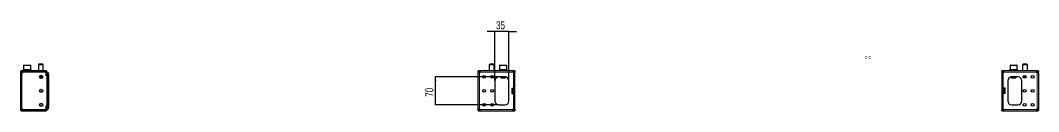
# Model space of a CAD drawing. Header units: millimetres. Extents: x -438 to 4742, y -570 to 658.
# Drawn here: x 2198 to 4742, y 195 to 420 of the extents above; entities that cross this region are included whole.
import ezdxf

# ---------------------------------------------------------------- set-up
doc = ezdxf.new("R2010")
doc.units = ezdxf.units.MM
doc.layers.add('FORMAT', color=7, linetype='Continuous')
doc.styles.add('SLDTEXTSTYLE0', font='TXT', dxfattribs={"width": 0.75})
doc.dimstyles.new('SLDDIMSTYLE0', dxfattribs={"dimtxt": 20, "dimasz": 10, "dimexe": 0, "dimexo": 0.0625, "dimgap": 5, "dimtad": 2, "dimdec": 1, "dimrnd": 1e-09, "dimzin": 12, "dimdsep": 46, "dimtxsty": 'SLDTEXTSTYLE0', "dimsah": 1, "dimcen": 0.09, "dimadec": 0, "dimazin": 3, "dimtfac": 1, "dimtofl": 0, "dimtmove": 0, "dimatfit": 3, "dimfxl": 0, "dimfrac": 2, "dimtolj": 1, "dimtzin": 12, "dimarcsym": 0})
doc.dimstyles.new('SLDDIMSTYLE1', dxfattribs={"dimtxt": 20, "dimasz": 10, "dimexe": 0, "dimexo": 0.0625, "dimgap": 5, "dimtad": 2, "dimdec": 1, "dimrnd": 1e-09, "dimzin": 12, "dimdsep": 46, "dimtxsty": 'SLDTEXTSTYLE0', "dimsah": 1, "dimcen": 0.09, "dimadec": 0, "dimazin": 3, "dimtfac": 1, "dimtmove": 0, "dimatfit": 0, "dimfxl": 0, "dimfrac": 2, "dimtolj": 1, "dimtzin": 12, "dimarcsym": 0})

# ---------------------------------------------------------------- blocks, each defined once
blk = doc.blocks.new('_D_9')
at = {"layer": 'FORMAT'}
for p, q in [((3383.7, 393.4), (3364.5, 393.4)), ((3383.7, 270), (3383.7, 394.4)), ((3418.7, 393.4), (3383.7, 393.4)), ((3418.7, 270), (3418.7, 394.4)), ((3418.7, 393.4), (3438, 393.4))]:
    blk.add_line(p, q, dxfattribs=at)
for points in [[(3383.7, 393.4), (3373.7, 395), (3373.7, 391.9)], [(3418.7, 393.4), (3428.7, 391.9), (3428.7, 395)]]:
    blk.add_solid(points, dxfattribs=at)
at = {"layer": 'FORMAT', "insert": (3386.5, 419.2), "char_height": 20, "attachment_point": 1, "style": 'SLDTEXTSTYLE0'}
blk.add_mtext('35', dxfattribs=at)
blk = doc.blocks.new('_D_10')
at = {"layer": 'FORMAT'}
for p, q in [((3393.7, 279.9), (3234.7, 279.9)), ((3235.7, 209.9), (3235.7, 279.9)), ((3393.7, 209.9), (3234.7, 209.9))]:
    blk.add_line(p, q, dxfattribs=at)
for points in [[(3235.7, 279.9), (3234.2, 269.9), (3237.3, 269.9)], [(3235.7, 209.9), (3237.3, 219.9), (3234.2, 219.9)]]:
    blk.add_solid(points, dxfattribs=at)
at = {"layer": 'FORMAT', "insert": (3210, 230.2), "char_height": 20, "attachment_point": 1, "rotation": 90, "style": 'SLDTEXTSTYLE0'}
blk.add_mtext('70', dxfattribs=at)

msp = doc.modelspace()

# ---------------------------------------------------------------- linework, layer by layer
at = {"color": 7, "linetype": 'Continuous', "lineweight": 25}
for p, q in [((2206.45, 308.45), (2206.45, 297.45)), ((2207.45, 309.45), (2223.45, 309.45)), ((2224.45, 297.45), (2224.45, 308.45)), ((2244.53, 311.45), (2243.45, 310.37)), ((2243.45, 310.37), (2243.45, 294.95)), ((2255.45, 310.37), (2243.45, 310.37)), ((2254.38, 311.45), (2244.53, 311.45)), ((2255.45, 310.37), (2254.38, 311.45)), ((2255.45, 294.95), (2255.45, 310.37)), ((3370.82, 311.45), (3369.74, 310.37)), ((3369.74, 310.37), (3369.74, 294.95)), ((3381.74, 310.37), (3369.74, 310.37)), ((3380.67, 311.45), (3370.82, 311.45)), ((3381.74, 310.37), (3380.67, 311.45)), ((3381.74, 294.95), (3381.74, 310.37)), ((3395.24, 308.45), (3395.24, 297.45)), ((3396.24, 309.45), (3404.63, 309.45)), ((3404.63, 309.45), (3412.24, 309.45)), ((3413.24, 297.45), (3413.24, 308.45)), ((4670.24, 308.45), (4670.24, 297.45)), ((4671.24, 309.45), (4679.58, 309.45)), ((4679.58, 309.45), (4687.24, 309.45)), ((4688.24, 297.45), (4688.24, 308.45)), ((4702.82, 311.45), (4701.74, 310.37)), ((4701.74, 310.37), (4701.74, 294.95)), ((4713.74, 310.37), (4701.74, 310.37)), ((4712.67, 311.45), (4702.82, 311.45)), ((4713.74, 310.37), (4712.67, 311.45)), ((4713.74, 294.95), (4713.74, 310.37)), ((2198.45, 291.45), (2198.45, 290.23)), ((2200.95, 291.45), (2198.45, 291.45)), ((2198.45, 290.23), (2198.45, 199.67)), ((2200.95, 290.23), (2198.45, 290.23)), ((2200.95, 291.45), (2200.95, 290.23)), ((2201.95, 292.45), (2201.95, 294.95)), ((2204.35, 294.95), (2201.95, 294.95)), ((2204.36, 292.45), (2201.95, 292.45)), ((2204.35, 294.95), (2204.35, 292.45)), ((2204.35, 294.95), (2205.35, 294.95)), ((2205.35, 292.45), (2204.35, 292.45)), ((2205.2, 297.45), (2205.2, 296.45)), ((2205.2, 297.45), (2205.21, 297.45)), ((2205.2, 296.45), (2205.21, 296.45)), ((2205.21, 297.45), (2205.21, 297.2)), ((2206, 297.45), (2205.21, 297.45)), ((2205.21, 296.45), (2205.21, 296.7)), ((2206, 296.45), (2205.21, 296.45)), ((2261.95, 294.95), (2205.35, 294.95)), ((2205.35, 292.45), (2261.95, 292.45)), ((2205.38, 292.35), (2260.35, 292.35)), ((2206, 297.45), (2206.1, 297.45)), ((2206, 296.45), (2206.1, 296.45)), ((2206.1, 297.45), (2206.1, 297.2)), ((2208.24, 297.45), (2206.1, 297.45)), ((2206.1, 296.45), (2206.1, 296.7)), ((2208.24, 296.45), (2206.1, 296.45)), ((2208.24, 297.45), (2208.42, 297.45)), ((2208.24, 296.45), (2208.42, 296.45)), ((2208.42, 297.45), (2208.42, 297.2)), ((2211.58, 297.45), (2208.42, 297.45)), ((2208.42, 296.45), (2208.42, 296.7)), ((2211.58, 296.45), (2208.42, 296.45)), ((2209.45, 296.45), (2209.45, 294.95)), ((2211.58, 297.45), (2211.81, 297.45)), ((2211.58, 296.45), (2211.81, 296.45)), ((2211.81, 297.45), (2211.81, 297.2)), ((2215.5, 297.45), (2211.81, 297.45)), ((2211.81, 296.45), (2211.81, 296.7)), ((2215.5, 296.45), (2211.81, 296.45)), ((2215.5, 297.45), (2215.59, 297.45)), ((2215.5, 296.45), (2215.68, 296.45)), ((2215.68, 296.45), (2215.75, 296.45)), ((2215.72, 297.45), (2215.75, 297.45)), ((2215.75, 297.45), (2215.75, 297.2)), ((2219.42, 297.45), (2215.75, 297.45)), ((2215.75, 296.45), (2215.75, 296.7)), ((2219.42, 296.45), (2215.75, 296.45)), ((2219.42, 297.45), (2219.65, 297.45)), ((2219.42, 296.45), (2219.65, 296.45)), ((2219.65, 297.45), (2219.65, 297.2)), ((2222.74, 297.45), (2219.65, 297.45)), ((2219.65, 296.45), (2219.65, 296.7)), ((2222.74, 296.45), (2219.65, 296.45)), ((2221.45, 294.95), (2221.45, 296.45)), ((2222.74, 297.45), (2222.91, 297.45)), ((2222.74, 296.45), (2222.91, 296.45)), ((2222.91, 297.45), (2222.91, 297.2)), ((2224.94, 297.45), (2222.91, 297.45)), ((2222.91, 296.45), (2222.91, 296.7)), ((2224.94, 296.45), (2222.91, 296.45)), ((2224.94, 297.45), (2225.03, 297.45)), ((2224.94, 296.45), (2225.03, 296.45)), ((2225.03, 297.45), (2225.03, 297.2)), ((2225.7, 297.45), (2225.03, 297.45)), ((2225.03, 296.45), (2225.03, 296.7)), ((2225.7, 296.45), (2225.03, 296.45)), ((2225.7, 296.45), (2225.7, 297.45)), ((2239.2, 292.45), (2239.2, 292.35)), ((2239.49, 292.45), (2239.49, 292.35)), ((2241.18, 292.45), (2241.18, 292.35)), ((2244.13, 292.45), (2244.13, 292.35)), ((2247.89, 292.45), (2247.89, 292.35)), ((2251.88, 292.45), (2251.88, 292.35)), ((2255.51, 292.45), (2255.51, 292.35)), ((2258.21, 292.45), (2258.21, 292.35)), ((2259.58, 292.45), (2259.58, 292.35)), ((2259.7, 292.35), (2259.7, 292.45)), ((2262.85, 282.85), (2262.85, 289.85)), ((2262.85, 284.43), (2262.95, 284.21)), ((2265.45, 282.85), (2262.85, 282.85)), ((2262.95, 291.45), (2262.95, 283.5)), ((2265.45, 283.5), (2262.95, 283.5)), ((2265.45, 291.45), (2265.45, 283.5)), ((2265.45, 291.2), (2265.65, 291.2)), ((2265.45, 201.47), (2265.45, 288.92)), ((2265.45, 282.85), (2265.45, 207.05)), ((2265.65, 291.2), (2267.34, 290.74)), ((2265.65, 202.1), (2265.65, 288.3)), ((2268.45, 287.85), (2268.45, 289.3)), ((2268.45, 287.85), (2268.45, 213.4)), ((3341.74, 292.45), (3341.74, 294.95)), ((3341.74, 294.95), (3342.85, 294.95)), ((3342.85, 292.45), (3341.74, 292.45)), ((3341.74, 292.45), (3341.74, 292.35)), ((3341.74, 292.35), (3344.24, 292.35)), ((3341.74, 291.74), (3341.74, 292.35)), ((3341.74, 291.74), (3341.74, 289.67)), ((3341.74, 200.22), (3341.74, 289.67)), ((3341.74, 289.67), (3342.83, 289.67)), ((3346.57, 294.95), (3342.85, 294.95)), ((3346.57, 292.45), (3342.85, 292.45)), ((3344.24, 292.35), (3344.24, 291.74)), ((3344.24, 291.74), (3344.24, 289.92)), ((3428.91, 294.95), (3346.57, 294.95)), ((3346.57, 294.95), (3346.57, 292.73)), ((3408.74, 279.95), (3393.74, 279.95)), ((3393.99, 297.45), (3393.99, 296.45)), ((3393.99, 297.45), (3394, 297.45)), ((3393.99, 296.45), (3394, 296.45)), ((3394, 297.45), (3394, 297.2)), ((3394.83, 297.45), (3394, 297.45)), ((3394, 296.45), (3394, 296.7)), ((3394.83, 296.45), (3394, 296.45)), ((3394.83, 297.45), (3394.93, 297.45)), ((3394.83, 296.45), (3394.93, 296.45)), ((3394.93, 297.45), (3394.93, 297.2)), ((3397.09, 297.45), (3394.93, 297.45)), ((3394.93, 296.45), (3394.93, 296.7)), ((3397.09, 296.45), (3394.93, 296.45)), ((3395.41, 279.85), (3395.39, 279.85)), ((3395.41, 279.85), (3395.41, 279.85)), ((3395.51, 279.85), (3395.41, 279.85)), ((3395.51, 279.95), (3395.51, 279.85)), ((3398.77, 279.85), (3395.51, 279.85)), ((3397.09, 297.45), (3397.27, 297.45)), ((3397.09, 296.45), (3397.27, 296.45)), ((3397.27, 297.45), (3397.27, 297.2)), ((3400.45, 297.45), (3397.27, 297.45)), ((3397.27, 296.45), (3397.27, 296.7)), ((3400.45, 296.45), (3397.27, 296.45)), ((3398.24, 296.45), (3398.24, 294.95)), ((3398.24, 279.85), (3398.24, 278.52)), ((3398.77, 279.85), (3400.67, 279.85)), ((3400.45, 297.45), (3400.68, 297.45)), ((3400.45, 296.45), (3400.68, 296.45)), ((3401.22, 279.85), (3400.67, 279.85)), ((3400.68, 297.45), (3400.68, 297.2)), ((3404.38, 297.45), (3400.68, 297.45)), ((3400.68, 296.45), (3400.68, 296.7)), ((3404.38, 296.45), (3400.68, 296.45)), ((3407.26, 279.85), (3401.22, 279.85)), ((3404.38, 297.45), (3404.68, 297.45)), ((3404.38, 297.45), (3404.46, 297.45)), ((3404.38, 296.45), (3404.53, 296.45)), ((3404.53, 296.45), (3404.63, 296.45)), ((3404.58, 297.45), (3404.63, 297.45)), ((3404.63, 297.45), (3404.63, 297.2)), ((3408.29, 297.45), (3404.63, 297.45)), ((3404.63, 296.45), (3404.63, 296.7)), ((3408.29, 296.45), (3404.63, 296.45)), ((3407.81, 279.85), (3407.26, 279.85)), ((3407.81, 279.85), (3409.71, 279.85)), ((3408.29, 297.45), (3408.52, 297.45)), ((3408.29, 296.45), (3408.52, 296.45)), ((3408.52, 297.45), (3408.52, 297.2)), ((3411.59, 297.45), (3408.52, 297.45)), ((3408.52, 296.45), (3408.52, 296.7)), ((3411.59, 296.45), (3408.52, 296.45)), ((3410.15, 279.85), (3409.71, 279.85)), ((3410.24, 294.95), (3410.24, 296.45)), ((3410.24, 278.52), (3410.24, 279.83)), ((3411.59, 297.45), (3411.76, 297.45)), ((3411.59, 296.45), (3411.76, 296.45)), ((3411.76, 297.45), (3411.76, 297.2)), ((3413.76, 297.45), (3411.76, 297.45)), ((3411.76, 296.45), (3411.76, 296.7)), ((3413.76, 296.45), (3411.76, 296.45)), ((3413.76, 297.45), (3413.85, 297.45)), ((3413.76, 296.45), (3413.85, 296.45)), ((3413.85, 297.45), (3413.85, 297.2)), ((3414.49, 297.45), (3413.85, 297.45)), ((3413.85, 296.45), (3413.85, 296.7)), ((3414.49, 296.45), (3413.85, 296.45)), ((3414.49, 296.45), (3414.49, 297.45)), ((3428.91, 294.95), (3428.91, 292.45)), ((3432.63, 294.95), (3428.91, 294.95)), ((3432.63, 292.45), (3428.91, 292.45)), ((3431.24, 292.35), (3433.74, 292.35)), ((3431.24, 291.74), (3431.24, 292.35)), ((3431.24, 289.9), (3431.24, 291.74)), ((3432.63, 294.95), (3433.74, 294.95)), ((3433.74, 292.45), (3432.63, 292.45)), ((3433.74, 294.95), (3433.74, 292.45)), ((3433.74, 292.35), (3433.74, 292.45)), ((3433.74, 292.35), (3433.74, 291.74)), ((3433.74, 289.67), (3433.74, 291.74)), ((3433.74, 251.95), (3433.74, 289.67)), ((4649.74, 292.45), (4649.74, 294.95)), ((4649.74, 294.95), (4650.85, 294.95)), ((4650.85, 292.45), (4649.74, 292.45)), ((4649.74, 292.45), (4649.74, 292.35)), ((4649.74, 292.35), (4652.24, 292.35)), ((4649.74, 291.74), (4649.74, 292.35)), ((4649.74, 291.74), (4649.74, 289.67)), ((4649.74, 289.67), (4650.83, 289.67)), ((4649.74, 289.67), (4649.74, 251.95)), ((4654.57, 294.95), (4650.85, 294.95)), ((4654.57, 292.45), (4650.85, 292.45)), ((4652.24, 292.35), (4652.24, 291.74)), ((4652.24, 291.74), (4652.24, 289.92)), ((4654.57, 294.95), (4654.57, 292.73)), ((4736.91, 294.95), (4654.57, 294.95)), ((4668.99, 297.45), (4668.99, 296.45)), ((4668.99, 297.45), (4669, 297.45)), ((4668.99, 296.45), (4669, 296.45)), ((4669, 297.45), (4669, 297.2)), ((4669.83, 297.45), (4669, 297.45)), ((4669, 296.45), (4669, 296.7)), ((4669.83, 296.45), (4669, 296.45)), ((4669.83, 297.45), (4669.93, 297.45)), ((4669.83, 296.45), (4669.93, 296.45)), ((4669.93, 297.45), (4669.93, 297.2)), ((4672.1, 297.45), (4669.93, 297.45)), ((4669.93, 296.45), (4669.93, 296.7)), ((4672.1, 296.45), (4669.93, 296.45)), ((4672.1, 297.45), (4672.28, 297.45)), ((4672.1, 296.45), (4672.28, 296.45)), ((4672.28, 297.45), (4672.28, 297.2)), ((4675.45, 297.45), (4672.28, 297.45)), ((4672.28, 296.45), (4672.28, 296.7)), ((4675.45, 296.45), (4672.28, 296.45)), ((4673.24, 296.45), (4673.24, 294.95)), ((4673.24, 279.83), (4673.24, 278.52)), ((4673.77, 279.85), (4673.33, 279.85)), ((4673.77, 279.85), (4675.67, 279.85)), ((4689.74, 279.95), (4674.74, 279.95)), ((4675.45, 297.45), (4675.69, 297.45)), ((4675.45, 296.45), (4675.69, 296.45)), ((4676.22, 279.85), (4675.67, 279.85)), ((4675.69, 297.45), (4675.69, 297.2)), ((4679.39, 297.45), (4675.69, 297.45)), ((4675.69, 296.45), (4675.69, 296.7)), ((4679.39, 296.45), (4675.69, 296.45)), ((4682.26, 279.85), (4676.22, 279.85)), ((4679.39, 297.45), (4679.62, 297.45)), ((4679.39, 297.45), (4679.46, 297.45)), ((4679.39, 296.45), (4679.54, 296.45)), ((4679.54, 296.45), (4679.64, 296.45)), ((4679.59, 297.45), (4679.64, 297.45)), ((4679.64, 297.45), (4679.64, 297.2)), ((4683.3, 297.45), (4679.64, 297.45)), ((4679.64, 296.45), (4679.64, 296.7)), ((4683.3, 296.45), (4679.64, 296.45)), ((4682.81, 279.85), (4682.26, 279.85)), ((4682.81, 279.85), (4684.71, 279.85)), ((4683.3, 297.45), (4683.53, 297.45)), ((4683.3, 296.45), (4683.53, 296.45)), ((4683.53, 297.45), (4683.53, 297.2)), ((4686.59, 297.45), (4683.53, 297.45)), ((4683.53, 296.45), (4683.53, 296.7)), ((4686.59, 296.45), (4683.53, 296.45)), ((4687.97, 279.85), (4684.71, 279.85)), ((4685.24, 294.95), (4685.24, 296.45)), ((4685.24, 278.52), (4685.24, 279.85)), ((4686.59, 297.45), (4686.76, 297.45)), ((4686.59, 296.45), (4686.76, 296.45)), ((4686.76, 297.45), (4686.76, 297.2)), ((4688.76, 297.45), (4686.76, 297.45)), ((4686.76, 296.45), (4686.76, 296.7)), ((4688.76, 296.45), (4686.76, 296.45)), ((4687.97, 279.85), (4687.97, 279.95)), ((4688.07, 279.85), (4687.97, 279.85)), ((4688.09, 279.85), (4688.07, 279.85)), ((4688.07, 279.85), (4688.07, 279.85)), ((4688.76, 297.45), (4688.85, 297.45)), ((4688.76, 296.45), (4688.85, 296.45)), ((4688.85, 297.45), (4688.85, 297.2)), ((4689.49, 297.45), (4688.85, 297.45)), ((4688.85, 296.45), (4688.85, 296.7)), ((4689.49, 296.45), (4688.85, 296.45)), ((4689.49, 296.45), (4689.49, 297.45)), ((4736.91, 292.45), (4736.91, 294.95)), ((4740.63, 294.95), (4736.91, 294.95)), ((4740.63, 292.45), (4736.91, 292.45)), ((4739.24, 292.35), (4741.74, 292.35)), ((4739.24, 291.74), (4739.24, 292.35)), ((4739.24, 289.9), (4739.24, 291.74)), ((4740.63, 294.95), (4741.74, 294.95)), ((4741.74, 292.45), (4740.63, 292.45)), ((4741.74, 294.95), (4741.74, 292.45)), ((4741.74, 292.35), (4741.74, 292.45)), ((4741.74, 292.35), (4741.74, 291.74)), ((4741.74, 289.67), (4741.74, 291.74)), ((4741.74, 289.67), (4741.74, 200.22)), ((2254.42, 279.45), (2246.48, 279.45)), ((3380.2, 279.45), (3373.28, 279.45)), ((3383.74, 269.95), (3383.74, 219.95)), ((3398.24, 278.52), (3399.32, 277.45)), ((3398.24, 278.52), (3404.53, 278.52)), ((3399.32, 277.45), (3404.48, 277.45)), ((3404.48, 277.45), (3409.17, 277.45)), ((3404.53, 278.52), (3410.24, 278.52)), ((3409.17, 277.45), (3410.24, 278.52)), ((3418.74, 219.95), (3418.74, 269.95)), ((4664.74, 269.95), (4664.74, 219.95)), ((4673.24, 278.52), (4674.32, 277.45)), ((4673.24, 278.52), (4679.49, 278.52)), ((4674.32, 277.45), (4679.45, 277.45)), ((4679.45, 277.45), (4684.17, 277.45)), ((4679.49, 278.52), (4685.24, 278.52)), ((4684.17, 277.45), (4685.24, 278.52)), ((4699.74, 219.95), (4699.74, 269.95)), ((4710.2, 279.45), (4703.28, 279.45)), ((3425.74, 251.95), (3430.24, 251.95)), ((3425.74, 251.95), (3425.74, 237.95)), ((3425.74, 237.95), (3430.24, 237.95)), ((3433.74, 251.95), (3430.24, 251.95)), ((3430.24, 237.95), (3433.74, 237.95)), ((3431.24, 237.95), (3431.24, 251.95)), ((3433.74, 237.95), (3433.74, 251.95)), ((3433.74, 200.22), (3433.74, 237.95)), ((4653.24, 251.95), (4649.74, 251.95)), ((4649.74, 251.95), (4649.74, 237.95)), ((4649.74, 237.95), (4653.24, 237.95)), ((4649.74, 237.95), (4649.74, 200.22)), ((4652.24, 251.95), (4652.24, 237.95)), ((4657.74, 251.95), (4653.24, 251.95)), ((4657.74, 237.95), (4653.24, 237.95)), ((4657.74, 237.95), (4657.74, 251.95)), ((2262.85, 207.05), (2265.45, 207.05)), ((2262.85, 200.05), (2262.85, 207.05)), ((2262.85, 205.97), (2262.95, 206.18)), ((2262.95, 206.4), (2262.95, 198.45)), ((2265.45, 206.4), (2262.95, 206.4)), ((2265.45, 206.4), (2265.45, 198.45)), ((2268.45, 213.4), (2268.45, 205.2)), ((2268.65, 211.45), (2268.45, 211.45)), ((2268.65, 211.42), (2268.45, 211.42)), ((2268.65, 211.4), (2268.45, 211.4)), ((2268.65, 207.2), (2268.45, 207.2)), ((2268.65, 207.14), (2268.45, 207.14)), ((2268.45, 205.2), (2268.45, 202.55)), ((2268.65, 210.96), (2268.65, 207.64)), ((3393.74, 209.95), (3408.74, 209.95)), ((4674.74, 209.95), (4689.74, 209.95)), ((2198.45, 199.67), (2200.95, 199.67)), ((2198.45, 199.67), (2198.45, 198.45)), ((2198.45, 198.45), (2200.95, 198.45)), ((2200.95, 199.67), (2200.95, 198.45)), ((2201.95, 194.95), (2201.95, 197.45)), ((2201.95, 197.45), (2204.35, 197.45)), ((2201.95, 194.95), (2204.35, 194.95)), ((2204.35, 197.45), (2204.35, 194.95)), ((2204.35, 197.45), (2205.35, 197.45)), ((2205.35, 194.95), (2204.35, 194.95)), ((2261.95, 197.45), (2205.35, 197.45)), ((2205.35, 194.95), (2261.95, 194.95)), ((2260.35, 197.55), (2205.38, 197.55)), ((2265.65, 199.2), (2265.45, 199.2)), ((2267.34, 199.65), (2265.65, 199.2)), ((2268.45, 201.1), (2268.45, 202.55)), ((3341.74, 200.22), (3341.74, 198.16)), ((3341.74, 197.55), (3341.74, 198.16)), ((3344.24, 197.55), (3341.74, 197.55)), ((3341.74, 197.55), (3341.74, 197.45)), ((3341.74, 194.95), (3341.74, 197.45)), ((3341.74, 197.45), (3342.85, 197.45)), ((3342.85, 194.95), (3341.74, 194.95)), ((3342.85, 197.45), (3346.57, 197.45)), ((3342.85, 194.95), (3346.57, 194.95)), ((3344.24, 200), (3344.24, 198.16)), ((3344.24, 198.16), (3344.24, 197.55)), ((3346.57, 197.45), (3346.57, 194.95)), ((3346.57, 194.95), (3428.91, 194.95)), ((3428.91, 197.45), (3432.63, 197.45)), ((3428.91, 194.95), (3428.91, 197.16)), ((3428.91, 194.95), (3432.63, 194.95)), ((3431.24, 198.16), (3431.24, 199.98)), ((3431.24, 197.55), (3431.24, 198.16)), ((3433.74, 197.55), (3431.24, 197.55)), ((3432.63, 197.45), (3433.74, 197.45)), ((3433.74, 194.95), (3432.63, 194.95)), ((3433.74, 200.22), (3432.65, 200.22)), ((3433.74, 198.16), (3433.74, 200.22)), ((3433.74, 198.16), (3433.74, 197.55)), ((3433.74, 197.45), (3433.74, 197.55)), ((3433.74, 197.45), (3433.74, 194.95)), ((4649.74, 200.22), (4649.74, 198.16)), ((4649.74, 197.55), (4649.74, 198.16)), ((4652.24, 197.55), (4649.74, 197.55)), ((4649.74, 197.55), (4649.74, 197.45)), ((4649.74, 194.95), (4649.74, 197.45)), ((4649.74, 197.45), (4650.85, 197.45)), ((4650.85, 194.95), (4649.74, 194.95)), ((4650.85, 197.45), (4654.57, 197.45)), ((4650.85, 194.95), (4654.57, 194.95)), ((4652.24, 200), (4652.24, 198.16)), ((4652.24, 198.16), (4652.24, 197.55)), ((4654.57, 194.95), (4654.57, 197.45)), ((4654.57, 194.95), (4736.91, 194.95)), ((4736.91, 197.45), (4740.63, 197.45)), ((4736.91, 194.95), (4736.91, 197.16)), ((4736.91, 194.95), (4740.63, 194.95)), ((4739.24, 198.16), (4739.24, 199.98)), ((4739.24, 197.55), (4739.24, 198.16)), ((4741.74, 197.55), (4739.24, 197.55)), ((4740.63, 197.45), (4741.74, 197.45)), ((4741.74, 194.95), (4740.63, 194.95)), ((4741.74, 200.22), (4740.65, 200.22)), ((4741.74, 198.16), (4741.74, 200.22)), ((4741.74, 198.16), (4741.74, 197.55)), ((4741.74, 197.45), (4741.74, 197.55)), ((4741.74, 197.45), (4741.74, 194.95))]:
    msp.add_line(p, q, dxfattribs=at)
at = {"color": 8, "linetype": 'Continuous', "lineweight": 18}
for p, q in [((2224.45, 308.45), (2206.45, 308.45)), ((3404.68, 308.45), (3395.24, 308.45)), ((3413.24, 308.45), (3404.68, 308.45)), ((4679.62, 308.45), (4670.24, 308.45)), ((4688.24, 308.45), (4679.62, 308.45)), ((2201.95, 289.67), (2201.95, 200.22)), ((2205.35, 294.95), (2205.35, 292.45)), ((2246.48, 280.45), (2254.42, 280.45)), ((2261.95, 292.45), (2261.95, 294.95)), ((2262.95, 291.45), (2265.45, 291.45)), ((2265.26, 282.85), (2265.26, 283.5)), ((2267.34, 287.85), (2265.65, 288.3)), ((2267.34, 202.55), (2267.34, 287.85)), ((2268.45, 287.85), (2267.34, 287.85)), ((3344.24, 291.74), (3341.74, 291.74)), ((3342.85, 294.95), (3342.85, 292.45)), ((3344.24, 291.45), (3346.33, 291.45)), ((3345.24, 199.67), (3345.24, 290.23)), ((3429.15, 291.45), (3346.33, 291.45)), ((3373.28, 280.45), (3380.2, 280.45)), ((3400.67, 279.95), (3400.67, 279.85)), ((3401.22, 279.95), (3401.22, 279.85)), ((3407.26, 279.95), (3407.26, 279.85)), ((3407.81, 279.95), (3407.81, 279.85)), ((3429.15, 291.45), (3431.24, 291.45)), ((3430.24, 251.95), (3430.24, 290.23)), ((3433.74, 291.74), (3431.24, 291.74)), ((3432.63, 292.45), (3432.63, 294.95)), ((4652.24, 291.74), (4649.74, 291.74)), ((4650.85, 294.95), (4650.85, 292.45)), ((4652.24, 291.45), (4654.33, 291.45)), ((4653.24, 290.23), (4653.24, 251.95)), ((4654.33, 291.45), (4737.15, 291.45)), ((4675.67, 279.95), (4675.67, 279.85)), ((4676.22, 279.95), (4676.22, 279.85)), ((4682.26, 279.95), (4682.26, 279.85)), ((4682.81, 279.95), (4682.81, 279.85)), ((4703.28, 280.45), (4710.2, 280.45)), ((4737.15, 291.45), (4739.24, 291.45)), ((4738.24, 290.23), (4738.24, 199.67)), ((4741.74, 291.74), (4739.24, 291.74)), ((4740.63, 292.45), (4740.63, 294.95)), ((3429.04, 237.95), (3429.04, 251.95)), ((3429.24, 251.95), (3429.24, 237.95)), ((3429.35, 237.95), (3429.35, 251.95)), ((3429.55, 251.95), (3429.55, 237.95)), ((3430.24, 199.67), (3430.24, 237.95)), ((3430.43, 237.95), (3430.43, 251.95)), ((3430.63, 251.95), (3430.63, 237.95)), ((3430.74, 237.95), (3430.74, 251.95)), ((3430.94, 251.95), (3430.94, 237.95)), ((4652.54, 237.95), (4652.54, 251.95)), ((4652.74, 251.95), (4652.74, 237.95)), ((4652.85, 237.95), (4652.85, 251.95)), ((4653.05, 251.95), (4653.05, 237.95)), ((4653.24, 237.95), (4653.24, 199.67)), ((4653.93, 237.95), (4653.93, 251.95)), ((4654.13, 251.95), (4654.13, 237.95)), ((4654.24, 237.95), (4654.24, 251.95)), ((4654.44, 251.95), (4654.44, 237.95)), ((2265.26, 206.4), (2265.26, 207.05)), ((2268.65, 210.96), (2268.45, 210.96)), ((2268.65, 207.64), (2268.45, 207.64)), ((2205.35, 197.45), (2205.35, 194.95)), ((2261.95, 197.45), (2261.95, 194.95)), ((2262.95, 198.45), (2265.45, 198.45)), ((2265.65, 202.1), (2267.34, 202.55)), ((2267.34, 202.55), (2268.45, 202.55)), ((3341.74, 198.16), (3344.24, 198.16)), ((3342.85, 197.45), (3342.85, 194.95)), ((3346.33, 198.45), (3344.24, 198.45)), ((3429.15, 198.45), (3346.33, 198.45)), ((3431.24, 198.45), (3429.15, 198.45)), ((3431.24, 198.16), (3433.74, 198.16)), ((3432.63, 194.95), (3432.63, 197.45)), ((4649.74, 198.16), (4652.24, 198.16)), ((4650.85, 197.45), (4650.85, 194.95)), ((4654.33, 198.45), (4652.24, 198.45)), ((4654.33, 198.45), (4737.15, 198.45)), ((4739.24, 198.45), (4737.15, 198.45)), ((4739.24, 198.16), (4741.74, 198.16)), ((4740.63, 194.95), (4740.63, 197.45))]:
    msp.add_line(p, q, dxfattribs=at)
at = {"color": 7, "linetype": 'Continuous', "lineweight": 25}
for centre, radius in [((2250.45, 279.95), 4), ((3356.74, 279.95), 3.5), ((3376.74, 279.95), 3.5), ((4706.74, 279.95), 3.5), ((4726.74, 279.95), 3.5), ((2250.45, 244.95), 4), ((2250.45, 244.95), 3.5), ((3356.74, 244.95), 3.5), ((3376.74, 244.95), 3.5), ((4706.74, 244.95), 3.5), ((4726.74, 244.95), 3.5), ((2250.45, 209.95), 4), ((2250.45, 209.95), 3.5), ((3356.74, 209.95), 3.5), ((3376.74, 209.95), 3.5), ((4706.74, 209.95), 3.5), ((4726.74, 209.95), 3.5)]:
    msp.add_circle(centre, radius, dxfattribs=at)
for centre, radius, start, end in [((2207.45, 308.45), 1, 90, 180), ((2223.45, 308.45), 1, 0, 90), ((3396.24, 308.45), 1, 90, 180), ((3412.24, 308.45), 1, 0, 90), ((4671.24, 308.45), 1, 90, 180), ((4687.24, 308.45), 1, 0, 90), ((2201.23, 293.1), 3.5, 281.89481, 337.11462), ((2205.38, 291.35), 1, 90, 157.11462), ((2208.1, 292.1), 0.35, 45.58469, 90), ((2222.8, 292.1), 0.35, 90, 134.41531), ((2260.35, 289.85), 2.5, 360, 90), ((2261.95, 291.45), 3.5, 0, 90), ((2261.95, 291.45), 1, 0, 90), ((2266.95, 289.3), 1.5, 0, 75), ((3343.24, 293.1), 3.5, 304.8499, 331.87293), ((3393.74, 269.95), 10, 90, 180), ((3408.74, 269.95), 10, 0, 90), ((3432.24, 293.1), 3.5, 208.12707, 235.1501), ((4651.24, 293.1), 3.5, 304.8499, 331.87293), ((4674.74, 269.95), 10, 90, 180), ((4689.74, 269.95), 10, 0, 90), ((4740.24, 293.1), 3.5, 208.12707, 235.1501), ((2250.45, 279.95), 3.5, 188.21321, 351.78679), ((3393.74, 219.95), 10, 180, 270), ((3408.74, 219.95), 10, 270, 0), ((4674.74, 219.95), 10, 180, 270), ((4689.74, 219.95), 10, 270, 0), ((2201.23, 196.8), 3.5, 22.88538, 78.10519), ((2205.38, 198.55), 1, 202.88538, 270), ((2208.1, 197.8), 0.35, 270, 314.41531), ((2222.8, 197.8), 0.35, 225.58469, 270), ((2260.35, 200.05), 2.5, 270, 0), ((2261.95, 198.45), 3.5, 270, 360), ((2261.95, 198.45), 1, 270, 360), ((2266.95, 201.1), 1.5, 285, 0), ((3343.24, 196.8), 3.5, 28.12707, 55.1501), ((3432.24, 196.8), 3.5, 124.8499, 151.87293), ((4651.24, 196.8), 3.5, 28.12707, 55.1501), ((4740.24, 196.8), 3.5, 124.8499, 151.87293)]:
    msp.add_arc(centre, radius, start, end, dxfattribs=at)
for centre, major_axis, start_param, end_param in [((2254.06, 291.2), (11.57, -3.1), 0.0670375, 0.2530722), ((2254.06, 199.2), (11.57, 3.1), 6.0301131, 6.2161478)]:
    msp.add_ellipse(centre, major_axis=major_axis, ratio=0.2505628, start_param=start_param, end_param=end_param, dxfattribs=at)
at = {"color": 8, "linetype": 'Continuous', "lineweight": 18}
for centre, major_axis, start_param, end_param in [((2266.95, 287.74), (0.38, 3), 4.762686, 6.2664448), ((2266.95, 202.65), (-0.38, 3), 3.1583332, 4.662092)]:
    msp.add_ellipse(centre, major_axis=major_axis, ratio=0.1230384, start_param=start_param, end_param=end_param, dxfattribs=at)
at = {"color": 7, "linetype": 'Continuous', "lineweight": 25}
for points, knots in [([(2201.95, 294.95), (2201.66, 294.93), (2201.1, 294.89), (2200.2, 294.53), (2199.32, 293.86), (2198.6, 292.76), (2198.5, 291.89), (2198.45, 291.45)], [0, 0, 0, 0, 0.16069, 0.3013121, 0.5219513, 0.7535732, 1, 1, 1, 1]), ([(2198.45, 290.23), (2198.5, 290.1), (2198.59, 289.88), (2199.16, 289.69), (2199.76, 289.62), (2200.39, 289.6), (2201.14, 289.61), (2201.68, 289.65), (2201.95, 289.67)], [0, 0, 0, 0, 0.2541487, 0.4482127, 0.5749082, 0.7088724, 0.8504677, 1, 1, 1, 1]), ([(2201.95, 292.45), (2201.87, 292.44), (2201.71, 292.43), (2201.5, 292.35), (2201.34, 292.25), (2201.21, 292.12), (2201.1, 291.98), (2200.98, 291.75), (2200.96, 291.57), (2200.95, 291.45)], [0, 0, 0, 0, 0.15678647, 0.29080921, 0.40350058, 0.49729844, 0.60713276, 0.72618128, 1, 1, 1, 1]), ([(2200.95, 290.23), (2200.96, 290.1), (2200.99, 289.9), (2201.14, 289.69), (2201.27, 289.65), (2201.32, 289.63)], [0, 0, 0, 0, 0.4882324, 0.8197059, 1, 1, 1, 1]), ([(2205.21, 297.2), (2205.2, 297.24), (2205.2, 297.3), (2205.2, 297.38), (2205.2, 297.43), (2205.2, 297.45)], [0, 0, 0, 0, 0.4999808, 0.7499881, 1, 1, 1, 1]), ([(2205.2, 296.45), (2205.2, 296.47), (2205.2, 296.51), (2205.2, 296.59), (2205.2, 296.66), (2205.21, 296.7)], [0, 0, 0, 0, 0.2501401, 0.5002802, 1, 1, 1, 1]), ([(2206.1, 297.2), (2206.08, 297.24), (2206.06, 297.3), (2206.03, 297.38), (2206.01, 297.43), (2206, 297.45)], [0, 0, 0, 0, 0.49998083, 0.7499881, 1, 1, 1, 1]), ([(2206, 296.45), (2206.01, 296.47), (2206.03, 296.51), (2206.06, 296.59), (2206.08, 296.66), (2206.1, 296.7)], [0, 0, 0, 0, 0.2501401, 0.5002802, 1, 1, 1, 1]), ([(2208.42, 297.2), (2208.39, 297.24), (2208.34, 297.3), (2208.29, 297.38), (2208.26, 297.43), (2208.24, 297.45)], [0, 0, 0, 0, 0.49998083, 0.7499881, 1, 1, 1, 1]), ([(2208.24, 296.45), (2208.26, 296.47), (2208.29, 296.51), (2208.34, 296.59), (2208.39, 296.66), (2208.42, 296.7)], [0, 0, 0, 0, 0.2501401, 0.5002802, 1, 1, 1, 1]), ([(2211.81, 297.2), (2211.77, 297.24), (2211.71, 297.3), (2211.64, 297.38), (2211.6, 297.43), (2211.58, 297.45)], [0, 0, 0, 0, 0.4999808, 0.7499881, 1, 1, 1, 1]), ([(2211.58, 296.45), (2211.6, 296.47), (2211.64, 296.51), (2211.71, 296.59), (2211.77, 296.66), (2211.81, 296.7)], [0, 0, 0, 0, 0.2501401, 0.5002802, 1, 1, 1, 1]), ([(2215.75, 297.2), (2215.71, 297.24), (2215.65, 297.3), (2215.57, 297.38), (2215.52, 297.43), (2215.5, 297.45)], [0, 0, 0, 0, 0.49998083, 0.7499881, 1, 1, 1, 1]), ([(2215.5, 296.45), (2215.52, 296.47), (2215.57, 296.51), (2215.65, 296.59), (2215.71, 296.66), (2215.75, 296.7)], [0, 0, 0, 0, 0.2501401, 0.5002802, 1, 1, 1, 1]), ([(2215.75, 297.2), (2215.74, 297.27), (2215.72, 297.4), (2215.69, 297.43), (2215.68, 297.45)], [0, 0, 0, 0, 0.56179418, 1, 1, 1, 1]), ([(2215.75, 296.7), (2215.74, 296.62), (2215.72, 296.49), (2215.69, 296.46), (2215.68, 296.45)], [0, 0, 0, 0, 0.5617942, 1, 1, 1, 1]), ([(2219.65, 297.2), (2219.61, 297.24), (2219.56, 297.3), (2219.48, 297.38), (2219.44, 297.43), (2219.42, 297.45)], [0, 0, 0, 0, 0.4999808, 0.7499881, 1, 1, 1, 1]), ([(2219.42, 296.45), (2219.44, 296.47), (2219.48, 296.51), (2219.56, 296.59), (2219.61, 296.66), (2219.65, 296.7)], [0, 0, 0, 0, 0.2501401, 0.5002802, 1, 1, 1, 1]), ([(2222.91, 297.2), (2222.88, 297.24), (2222.84, 297.3), (2222.78, 297.38), (2222.75, 297.43), (2222.74, 297.45)], [0, 0, 0, 0, 0.4999808, 0.7499881, 1, 1, 1, 1]), ([(2222.74, 296.45), (2222.75, 296.47), (2222.78, 296.51), (2222.84, 296.59), (2222.88, 296.66), (2222.91, 296.7)], [0, 0, 0, 0, 0.2501401, 0.5002802, 1, 1, 1, 1]), ([(2225.03, 297.2), (2225.02, 297.24), (2225, 297.3), (2224.96, 297.38), (2224.95, 297.43), (2224.94, 297.45)], [0, 0, 0, 0, 0.4999808, 0.7499881, 1, 1, 1, 1]), ([(2224.94, 296.45), (2224.95, 296.47), (2224.96, 296.51), (2225, 296.59), (2225.02, 296.66), (2225.03, 296.7)], [0, 0, 0, 0, 0.2501401, 0.5002802, 1, 1, 1, 1]), ([(2239.46, 292.35), (2239.46, 292.36), (2239.45, 292.39), (2239.44, 292.43), (2239.44, 292.45)], [0, 0, 0, 0, 0.374848, 1, 1, 1, 1]), ([(2241.09, 292.35), (2241.09, 292.36), (2241.07, 292.39), (2241.05, 292.43), (2241.04, 292.45)], [0, 0, 0, 0, 0.374848, 1, 1, 1, 1]), ([(2244, 292.35), (2243.99, 292.36), (2243.96, 292.39), (2243.93, 292.43), (2243.92, 292.45)], [0, 0, 0, 0, 0.374848, 1, 1, 1, 1]), ([(2247.74, 292.35), (2247.72, 292.36), (2247.69, 292.39), (2247.66, 292.43), (2247.64, 292.45)], [0, 0, 0, 0, 0.374848, 1, 1, 1, 1]), ([(2251.73, 292.35), (2251.72, 292.36), (2251.69, 292.39), (2251.66, 292.43), (2251.64, 292.45)], [0, 0, 0, 0, 0.374848, 1, 1, 1, 1]), ([(2255.39, 292.35), (2255.37, 292.36), (2255.35, 292.39), (2255.32, 292.43), (2255.3, 292.45)], [0, 0, 0, 0, 0.37484796, 1, 1, 1, 1]), ([(2258.13, 292.35), (2258.13, 292.36), (2258.11, 292.39), (2258.09, 292.43), (2258.08, 292.45)], [0, 0, 0, 0, 0.37484796, 1, 1, 1, 1]), ([(2259.56, 292.35), (2259.56, 292.36), (2259.55, 292.39), (2259.54, 292.43), (2259.54, 292.45)], [0, 0, 0, 0, 0.374848, 1, 1, 1, 1]), ([(3341.74, 289.67), (3341.76, 289.66), (3341.81, 289.63), (3342.21, 289.61), (3342.92, 289.65), (3344.02, 289.87), (3344.83, 290.1), (3345.24, 290.23)], [0, 0, 0, 0, 0.17084045, 0.31921717, 0.54810308, 0.76782229, 1, 1, 1, 1]), ([(3346.33, 291.45), (3346.38, 291.71), (3346.48, 292.2), (3346.63, 293.02), (3346.73, 293.73), (3346.74, 294.29), (3346.72, 294.65), (3346.67, 294.9), (3346.61, 294.93), (3346.57, 294.95)], [0, 0, 0, 0, 0.1440667, 0.2712756, 0.4749075, 0.5979974, 0.7263376, 0.8602454, 1, 1, 1, 1]), ([(3394, 297.2), (3394, 297.24), (3393.99, 297.3), (3393.99, 297.38), (3393.99, 297.43), (3393.99, 297.45)], [0, 0, 0, 0, 0.4999808, 0.7499881, 1, 1, 1, 1]), ([(3393.99, 296.45), (3393.99, 296.47), (3393.99, 296.51), (3393.99, 296.59), (3394, 296.66), (3394, 296.7)], [0, 0, 0, 0, 0.2501401, 0.5002802, 1, 1, 1, 1]), ([(3394.93, 297.2), (3394.91, 297.24), (3394.88, 297.3), (3394.85, 297.38), (3394.83, 297.43), (3394.83, 297.45)], [0, 0, 0, 0, 0.4999808, 0.7499881, 1, 1, 1, 1]), ([(3394.83, 296.45), (3394.83, 296.47), (3394.85, 296.51), (3394.88, 296.59), (3394.91, 296.66), (3394.93, 296.7)], [0, 0, 0, 0, 0.2501401, 0.5002802, 1, 1, 1, 1]), ([(3395.39, 279.85), (3395.35, 279.85), (3395.27, 279.86), (3395.13, 279.89), (3395.05, 279.93), (3395.03, 279.95)], [0, 0, 0, 0, 0.41810651, 0.83773287, 1, 1, 1, 1]), ([(3397.27, 297.2), (3397.24, 297.24), (3397.2, 297.3), (3397.14, 297.38), (3397.11, 297.43), (3397.09, 297.45)], [0, 0, 0, 0, 0.49998083, 0.7499881, 1, 1, 1, 1]), ([(3397.09, 296.45), (3397.11, 296.47), (3397.14, 296.51), (3397.2, 296.59), (3397.24, 296.66), (3397.27, 296.7)], [0, 0, 0, 0, 0.2501401, 0.5002802, 1, 1, 1, 1]), ([(3398.77, 279.85), (3398.7, 279.85), (3398.58, 279.85), (3398.52, 279.92), (3398.49, 279.95)], [0, 0, 0, 0, 0.594904, 1, 1, 1, 1]), ([(3400.68, 297.2), (3400.64, 297.24), (3400.58, 297.3), (3400.51, 297.38), (3400.47, 297.43), (3400.45, 297.45)], [0, 0, 0, 0, 0.49998083, 0.7499881, 1, 1, 1, 1]), ([(3400.45, 296.45), (3400.47, 296.47), (3400.51, 296.51), (3400.58, 296.59), (3400.64, 296.66), (3400.68, 296.7)], [0, 0, 0, 0, 0.2501401, 0.5002802, 1, 1, 1, 1]), ([(3404.63, 297.2), (3404.59, 297.24), (3404.53, 297.3), (3404.44, 297.38), (3404.4, 297.43), (3404.38, 297.45)], [0, 0, 0, 0, 0.4999808, 0.7499881, 1, 1, 1, 1]), ([(3404.38, 296.45), (3404.4, 296.47), (3404.44, 296.51), (3404.53, 296.59), (3404.59, 296.66), (3404.63, 296.7)], [0, 0, 0, 0, 0.2501401, 0.5002802, 1, 1, 1, 1]), ([(3404.63, 297.2), (3404.61, 297.27), (3404.58, 297.4), (3404.55, 297.43), (3404.53, 297.45)], [0, 0, 0, 0, 0.5617942, 1, 1, 1, 1]), ([(3404.63, 296.7), (3404.61, 296.62), (3404.58, 296.49), (3404.55, 296.46), (3404.53, 296.45)], [0, 0, 0, 0, 0.5617942, 1, 1, 1, 1]), ([(3408.52, 297.2), (3408.48, 297.24), (3408.43, 297.3), (3408.35, 297.38), (3408.31, 297.43), (3408.29, 297.45)], [0, 0, 0, 0, 0.49998083, 0.7499881, 1, 1, 1, 1]), ([(3408.29, 296.45), (3408.31, 296.47), (3408.35, 296.51), (3408.43, 296.59), (3408.48, 296.66), (3408.52, 296.7)], [0, 0, 0, 0, 0.2501401, 0.5002802, 1, 1, 1, 1]), ([(3411.76, 297.2), (3411.73, 297.24), (3411.69, 297.3), (3411.63, 297.38), (3411.6, 297.43), (3411.59, 297.45)], [0, 0, 0, 0, 0.4999808, 0.7499881, 1, 1, 1, 1]), ([(3411.59, 296.45), (3411.6, 296.47), (3411.63, 296.51), (3411.69, 296.59), (3411.73, 296.66), (3411.76, 296.7)], [0, 0, 0, 0, 0.2501401, 0.5002802, 1, 1, 1, 1]), ([(3413.85, 297.2), (3413.84, 297.24), (3413.82, 297.3), (3413.79, 297.38), (3413.77, 297.43), (3413.76, 297.45)], [0, 0, 0, 0, 0.4999808, 0.7499881, 1, 1, 1, 1]), ([(3413.76, 296.45), (3413.77, 296.47), (3413.79, 296.51), (3413.82, 296.59), (3413.84, 296.66), (3413.85, 296.7)], [0, 0, 0, 0, 0.2501401, 0.5002802, 1, 1, 1, 1]), ([(3428.91, 294.95), (3428.88, 294.93), (3428.82, 294.89), (3428.75, 294.53), (3428.73, 293.86), (3428.87, 292.76), (3429.06, 291.89), (3429.15, 291.45)], [0, 0, 0, 0, 0.16069, 0.3013121, 0.5219513, 0.7535732, 1, 1, 1, 1]), ([(3430.24, 290.23), (3430.7, 290.1), (3431.5, 289.88), (3432.41, 289.69), (3433, 289.62), (3433.4, 289.6), (3433.68, 289.61), (3433.72, 289.65), (3433.74, 289.67)], [0, 0, 0, 0, 0.2541487, 0.4482127, 0.5749082, 0.7088724, 0.8504677, 1, 1, 1, 1]), ([(4649.74, 289.67), (4649.76, 289.66), (4649.81, 289.63), (4650.21, 289.61), (4650.92, 289.65), (4652.02, 289.87), (4652.83, 290.1), (4653.24, 290.23)], [0, 0, 0, 0, 0.1708405, 0.3192172, 0.5481031, 0.7678223, 1, 1, 1, 1]), ([(4654.33, 291.45), (4654.38, 291.71), (4654.48, 292.2), (4654.63, 293.02), (4654.73, 293.73), (4654.74, 294.29), (4654.72, 294.65), (4654.67, 294.9), (4654.61, 294.93), (4654.57, 294.95)], [0, 0, 0, 0, 0.1440667, 0.2712756, 0.4749075, 0.5979974, 0.7263376, 0.8602454, 1, 1, 1, 1]), ([(4669, 297.2), (4669, 297.24), (4668.99, 297.3), (4668.99, 297.38), (4668.99, 297.43), (4668.99, 297.45)], [0, 0, 0, 0, 0.4999808, 0.7499881, 1, 1, 1, 1]), ([(4668.99, 296.45), (4668.99, 296.47), (4668.99, 296.51), (4668.99, 296.59), (4669, 296.66), (4669, 296.7)], [0, 0, 0, 0, 0.2501401, 0.5002802, 1, 1, 1, 1]), ([(4669.93, 297.2), (4669.91, 297.24), (4669.89, 297.3), (4669.85, 297.38), (4669.84, 297.43), (4669.83, 297.45)], [0, 0, 0, 0, 0.4999808, 0.7499881, 1, 1, 1, 1]), ([(4669.83, 296.45), (4669.84, 296.47), (4669.85, 296.51), (4669.89, 296.59), (4669.91, 296.66), (4669.93, 296.7)], [0, 0, 0, 0, 0.2501401, 0.5002802, 1, 1, 1, 1]), ([(4672.28, 297.2), (4672.25, 297.24), (4672.2, 297.3), (4672.14, 297.38), (4672.11, 297.43), (4672.1, 297.45)], [0, 0, 0, 0, 0.4999808, 0.7499881, 1, 1, 1, 1]), ([(4672.1, 296.45), (4672.11, 296.47), (4672.14, 296.51), (4672.2, 296.59), (4672.25, 296.66), (4672.28, 296.7)], [0, 0, 0, 0, 0.2501401, 0.5002802, 1, 1, 1, 1]), ([(4675.69, 297.2), (4675.65, 297.24), (4675.59, 297.3), (4675.51, 297.38), (4675.47, 297.43), (4675.45, 297.45)], [0, 0, 0, 0, 0.4999808, 0.7499881, 1, 1, 1, 1]), ([(4675.45, 296.45), (4675.47, 296.47), (4675.51, 296.51), (4675.59, 296.59), (4675.65, 296.66), (4675.69, 296.7)], [0, 0, 0, 0, 0.2501401, 0.5002802, 1, 1, 1, 1]), ([(4679.64, 297.2), (4679.59, 297.24), (4679.53, 297.3), (4679.45, 297.38), (4679.41, 297.43), (4679.39, 297.45)], [0, 0, 0, 0, 0.49998083, 0.7499881, 1, 1, 1, 1]), ([(4679.39, 296.45), (4679.41, 296.47), (4679.45, 296.51), (4679.53, 296.59), (4679.59, 296.66), (4679.64, 296.7)], [0, 0, 0, 0, 0.2501401, 0.5002802, 1, 1, 1, 1]), ([(4679.64, 297.2), (4679.62, 297.27), (4679.59, 297.4), (4679.55, 297.43), (4679.54, 297.45)], [0, 0, 0, 0, 0.5617942, 1, 1, 1, 1]), ([(4679.64, 296.7), (4679.62, 296.62), (4679.59, 296.49), (4679.55, 296.46), (4679.54, 296.45)], [0, 0, 0, 0, 0.5617942, 1, 1, 1, 1]), ([(4683.53, 297.2), (4683.49, 297.24), (4683.43, 297.3), (4683.35, 297.38), (4683.32, 297.43), (4683.3, 297.45)], [0, 0, 0, 0, 0.4999808, 0.7499881, 1, 1, 1, 1]), ([(4683.3, 296.45), (4683.32, 296.47), (4683.35, 296.51), (4683.43, 296.59), (4683.49, 296.66), (4683.53, 296.7)], [0, 0, 0, 0, 0.2501401, 0.5002802, 1, 1, 1, 1]), ([(4684.99, 279.95), (4684.97, 279.92), (4684.92, 279.87), (4684.82, 279.85), (4684.73, 279.85), (4684.71, 279.85)], [0, 0, 0, 0, 0.3199575, 0.8240598, 1, 1, 1, 1]), ([(4686.76, 297.2), (4686.73, 297.24), (4686.69, 297.3), (4686.63, 297.38), (4686.6, 297.43), (4686.59, 297.45)], [0, 0, 0, 0, 0.4999808, 0.7499881, 1, 1, 1, 1]), ([(4686.59, 296.45), (4686.6, 296.47), (4686.63, 296.51), (4686.69, 296.59), (4686.73, 296.66), (4686.76, 296.7)], [0, 0, 0, 0, 0.2501401, 0.5002802, 1, 1, 1, 1]), ([(4688.45, 279.95), (4688.41, 279.92), (4688.31, 279.87), (4688.18, 279.85), (4688.12, 279.85), (4688.09, 279.85)], [0, 0, 0, 0, 0.34226, 0.7273166, 1, 1, 1, 1]), ([(4688.85, 297.2), (4688.84, 297.24), (4688.82, 297.3), (4688.79, 297.38), (4688.77, 297.43), (4688.76, 297.45)], [0, 0, 0, 0, 0.4999808, 0.7499881, 1, 1, 1, 1]), ([(4688.76, 296.45), (4688.77, 296.47), (4688.79, 296.51), (4688.82, 296.59), (4688.84, 296.66), (4688.85, 296.7)], [0, 0, 0, 0, 0.2501401, 0.5002802, 1, 1, 1, 1]), ([(4736.91, 294.95), (4736.88, 294.93), (4736.82, 294.89), (4736.75, 294.53), (4736.73, 293.86), (4736.87, 292.76), (4737.06, 291.89), (4737.15, 291.45)], [0, 0, 0, 0, 0.16069004, 0.30131212, 0.52195134, 0.75357319, 1, 1, 1, 1]), ([(4738.24, 290.23), (4738.7, 290.1), (4739.5, 289.88), (4740.41, 289.69), (4741, 289.62), (4741.4, 289.6), (4741.68, 289.61), (4741.72, 289.65), (4741.74, 289.67)], [0, 0, 0, 0, 0.2541487, 0.4482127, 0.5749082, 0.7088724, 0.8504677, 1, 1, 1, 1]), ([(2268.65, 211.4), (2268.65, 211.39), (2268.65, 211.37), (2268.65, 211.26), (2268.65, 211.11), (2268.65, 211.01), (2268.65, 210.96)], [0, 0, 0, 0, 0.2813032, 0.555629, 0.7738783, 1, 1, 1, 1]), ([(2268.65, 207.64), (2268.65, 207.57), (2268.65, 207.44), (2268.65, 207.3), (2268.65, 207.21), (2268.65, 207.2), (2268.65, 207.2)], [0, 0, 0, 0, 0.285197, 0.5604282, 0.7770436, 1, 1, 1, 1]), ([(2201.95, 200.22), (2201.64, 200.24), (2201.05, 200.26), (2200.1, 200.28), (2199.23, 200.24), (2198.58, 200.02), (2198.49, 199.79), (2198.45, 199.67)], [0, 0, 0, 0, 0.1708405, 0.3192172, 0.5481031, 0.7678223, 1, 1, 1, 1]), ([(2198.45, 198.45), (2198.47, 198.19), (2198.5, 197.7), (2198.78, 196.87), (2199.25, 196.16), (2199.87, 195.6), (2200.49, 195.24), (2201.19, 195), (2201.7, 194.96), (2201.95, 194.95)], [0, 0, 0, 0, 0.1440667, 0.2712756, 0.4749075, 0.5979974, 0.7263376, 0.8602454, 1, 1, 1, 1]), ([(2201.95, 200.22), (2201.86, 200.24), (2201.69, 200.26), (2201.47, 200.28), (2201.31, 200.26), (2201.18, 200.21), (2201.08, 200.13), (2200.97, 199.96), (2200.96, 199.79), (2200.95, 199.67)], [0, 0, 0, 0, 0.1543587, 0.2872828, 0.4004353, 0.4965437, 0.6043139, 0.7231511, 1, 1, 1, 1]), ([(2200.95, 198.45), (2200.97, 198.31), (2200.99, 198.12), (2201.11, 197.9), (2201.22, 197.76), (2201.36, 197.63), (2201.54, 197.53), (2201.74, 197.46), (2201.88, 197.45), (2201.95, 197.45)], [0, 0, 0, 0, 0.2941026, 0.4063735, 0.4970139, 0.6118531, 0.7316911, 0.860101, 1, 1, 1, 1]), ([(3345.24, 199.67), (3344.78, 199.79), (3343.98, 200.01), (3343.07, 200.21), (3342.48, 200.27), (3342.08, 200.3), (3341.8, 200.28), (3341.76, 200.24), (3341.74, 200.22)], [0, 0, 0, 0, 0.25414868, 0.44821268, 0.57490818, 0.70887241, 0.85046773, 1, 1, 1, 1]), ([(3346.57, 194.95), (3346.6, 194.97), (3346.66, 195.01), (3346.73, 195.36), (3346.75, 196.03), (3346.61, 197.14), (3346.42, 198), (3346.33, 198.45)], [0, 0, 0, 0, 0.16069004, 0.30131212, 0.52195134, 0.75357319, 1, 1, 1, 1]), ([(3429.15, 198.45), (3429.1, 198.19), (3429, 197.7), (3428.85, 196.87), (3428.75, 196.16), (3428.74, 195.6), (3428.76, 195.24), (3428.81, 195), (3428.88, 194.96), (3428.91, 194.95)], [0, 0, 0, 0, 0.1440667, 0.2712756, 0.4749075, 0.5979974, 0.7263376, 0.8602454, 1, 1, 1, 1]), ([(3433.74, 200.22), (3433.72, 200.24), (3433.67, 200.26), (3433.27, 200.28), (3432.56, 200.24), (3431.46, 200.02), (3430.65, 199.79), (3430.24, 199.67)], [0, 0, 0, 0, 0.1708405, 0.3192172, 0.5481031, 0.7678223, 1, 1, 1, 1]), ([(4653.24, 199.67), (4652.78, 199.79), (4651.98, 200.01), (4651.07, 200.21), (4650.48, 200.27), (4650.08, 200.3), (4649.8, 200.28), (4649.76, 200.24), (4649.74, 200.22)], [0, 0, 0, 0, 0.2541487, 0.4482127, 0.5749082, 0.7088724, 0.8504677, 1, 1, 1, 1]), ([(4654.57, 194.95), (4654.6, 194.97), (4654.66, 195.01), (4654.73, 195.36), (4654.75, 196.03), (4654.61, 197.14), (4654.42, 198), (4654.33, 198.45)], [0, 0, 0, 0, 0.16069, 0.3013121, 0.5219513, 0.7535732, 1, 1, 1, 1]), ([(4737.15, 198.45), (4737.1, 198.19), (4737, 197.7), (4736.85, 196.87), (4736.75, 196.16), (4736.74, 195.6), (4736.76, 195.24), (4736.81, 195), (4736.88, 194.96), (4736.91, 194.95)], [0, 0, 0, 0, 0.1440667, 0.2712756, 0.4749075, 0.5979974, 0.7263376, 0.8602454, 1, 1, 1, 1]), ([(4741.74, 200.22), (4741.72, 200.24), (4741.67, 200.26), (4741.27, 200.28), (4740.56, 200.24), (4739.46, 200.02), (4738.65, 199.79), (4738.24, 199.67)], [0, 0, 0, 0, 0.1708405, 0.3192172, 0.5481031, 0.7678223, 1, 1, 1, 1])]:
    msp.add_open_spline(points, degree=3, knots=knots, dxfattribs=at)

# ---------------------------------------------------------------- texts
at = {"layer": 'FORMAT', "insert": (4315.39, 332.45), "char_height": 7, "attachment_point": 2, "style": 'SLDTEXTSTYLE0'}
msp.add_mtext('C-C', dxfattribs=at)

# ---------------------------------------------------------------- dimensions: what is measured, and where the dimension line sits
at = {"layer": 'FORMAT'}
dim = msp.add_linear_dim(base=(3383.74, 393.45), p1=(3418.74, 269.95), p2=(3383.74, 269.95), dimstyle='SLDDIMSTYLE1', dxfattribs=at)
dim.commit()
dim.dimension.update_dxf_attribs({"geometry": '_D_9', "text_midpoint": (3401.24, 393.45), "dimtype": 160})
dim = msp.add_linear_dim(base=(3235.73, 279.95), p1=(3393.74, 209.95), p2=(3393.74, 279.95), angle=90, dimstyle='SLDDIMSTYLE0', dxfattribs=at)
dim.commit()
dim.dimension.update_dxf_attribs({"geometry": '_D_10', "text_midpoint": (3235.73, 244.95), "dimtype": 160})

doc.saveas('drawing.dxf')
